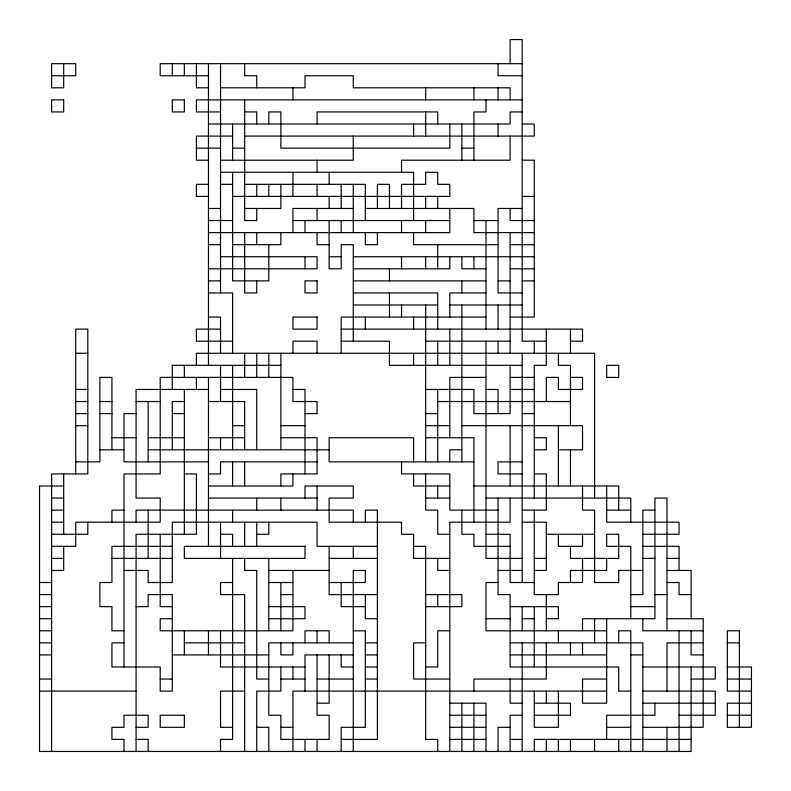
<?xml version="1.0" encoding="UTF-8"?>
<svg xmlns="http://www.w3.org/2000/svg" width="791" height="791" viewBox="0 0 791 791"><rect width="100%" height="100%" fill="white"/><g stroke="black" fill="none" stroke-linecap="round" stroke-linejoin="round"><path stroke-width="1.19" d="M522.198 63.685L160.207 63.685L160.207 75.748L208.478 75.748M51.613 75.748L75.748 75.748L75.748 63.685L51.613 63.685L51.613 87.811L63.685 87.811L63.685 63.685M522.198 75.748L498.063 75.748L498.063 63.685M208.478 87.811L196.405 87.811L196.405 63.685M220.541 87.811L305 87.811L305 75.748L353.27 75.748L353.27 87.811L510.126 87.811L510.126 99.884M522.198 99.884L196.405 99.884L196.405 111.946L220.541 111.946M244.676 111.946L256.739 111.946L256.739 124.009M522.198 111.946L510.126 111.946L510.126 124.009L208.478 124.009M522.198 124.009L534.261 124.009L534.261 136.082L244.676 136.082M232.603 136.082L196.405 136.082L196.405 160.207L208.478 160.207M196.405 148.144L220.541 148.144M232.603 148.144L244.676 148.144M461.865 148.144L473.928 148.144M220.541 160.207L353.27 160.207L353.27 136.082M522.198 160.207L534.261 160.207L534.261 317.072L510.126 317.072M220.541 172.28L413.604 172.28L413.604 220.541M208.478 184.343L196.405 184.343L196.405 196.405L208.478 196.405M220.541 184.343L232.603 184.343M244.676 184.343L365.333 184.343L365.333 220.541M232.603 196.405L449.802 196.405L449.802 184.343L437.73 184.343L437.73 172.28L425.667 172.28L425.667 184.343L401.531 184.343L401.531 208.478M522.198 196.405L534.261 196.405M208.478 208.478L220.541 208.478M244.676 208.478L280.874 208.478L280.874 184.343M353.27 208.478L292.937 208.478L292.937 232.603M365.333 208.478L473.928 208.478L473.928 232.603L534.261 232.603M522.198 208.478L498.063 208.478L498.063 292.937L522.198 292.937M208.478 220.541L232.603 220.541M292.937 220.541L449.802 220.541M473.928 220.541L498.063 220.541M534.261 220.541L510.126 220.541L510.126 208.478M208.478 232.603L449.802 232.603L449.802 208.478M208.478 244.676L220.541 244.676M232.603 244.676L280.874 244.676L280.874 232.603M329.135 244.676L317.072 244.676L317.072 232.603M498.063 244.676L413.604 244.676L413.604 232.603M510.126 244.676L534.261 244.676M220.541 256.739L317.072 256.739L317.072 268.802L208.478 268.802M329.135 256.739L341.198 256.739M353.27 256.739L534.261 256.739M353.27 268.802L449.802 268.802L449.802 256.739M486 268.802L461.865 268.802L461.865 256.739M510.126 268.802L534.261 268.802M208.478 280.874L220.541 280.874M353.27 280.874L486 280.874M498.063 280.874L510.126 280.874M522.198 280.874L534.261 280.874M208.478 292.937L232.603 292.937L232.603 353.27M353.27 292.937L437.73 292.937L437.73 329.135M486 292.937L449.802 292.937L449.802 317.072M353.27 305L437.73 305M449.802 305L522.198 305M208.478 317.072L220.541 317.072L220.541 353.27M486 317.072L341.198 317.072L341.198 353.27M220.541 329.135L196.405 329.135L196.405 341.198L232.603 341.198M341.198 329.135L582.522 329.135L582.522 341.198L570.459 341.198M341.198 341.198L389.469 341.198L389.469 365.333L522.198 365.333M425.667 341.198L510.126 341.198M546.324 341.198L522.198 341.198L522.198 39.55L510.126 39.55L510.126 63.685M75.748 353.27L87.811 353.27M280.874 365.333L172.28 365.333L172.28 389.469M486 377.396L449.802 377.396L449.802 437.73M510.126 377.396L534.261 377.396M570.459 377.396L582.522 377.396L582.522 389.469L558.397 389.469L558.397 377.396L546.324 377.396L546.324 401.531M75.748 389.469L87.811 389.469M208.478 389.469L136.082 389.469L136.082 498.063L160.207 498.063L160.207 522.198L75.748 522.198L75.748 546.324L51.613 546.324M220.541 389.469L256.739 389.469L256.739 449.802M292.937 389.469L305 389.469L305 473.928M425.667 389.469L473.928 389.469L473.928 413.604L510.126 413.604L510.126 365.333M486 389.469L498.063 389.469L498.063 413.604M510.126 389.469L534.261 389.469M75.748 401.531L87.811 401.531M99.884 401.531L111.946 401.531M136.082 401.531L160.207 401.531M184.343 401.531L172.28 401.531L172.28 449.802M208.478 401.531L244.676 401.531L244.676 449.802M437.73 401.531L570.459 401.531M75.748 413.604L87.811 413.604M99.884 413.604L111.946 413.604M136.082 413.604L124.009 413.604L124.009 461.865L208.478 461.865M172.28 413.604L184.343 413.604M305 413.604L317.072 413.604L317.072 401.531L292.937 401.531L292.937 377.396L160.207 377.396L160.207 473.928L124.009 473.928L124.009 666.991M425.667 413.604L437.73 413.604M522.198 413.604L534.261 413.604M75.748 425.667L87.811 425.667M232.603 425.667L244.676 425.667M280.874 425.667L305 425.667M425.667 425.667L449.802 425.667M461.865 425.667L582.522 425.667L582.522 449.802L558.397 449.802M111.946 437.73L136.082 437.73M148.144 437.73L184.343 437.73M208.478 437.73L244.676 437.73M280.874 437.73L317.072 437.73L317.072 473.928L280.874 473.928L280.874 486M425.667 437.73L473.928 437.73L473.928 522.198M534.261 437.73L546.324 437.73L546.324 449.802L534.261 449.802M99.884 449.802L124.009 449.802M148.144 449.802L329.135 449.802M461.865 449.802L449.802 449.802L449.802 461.865M75.748 461.865L99.884 461.865L99.884 377.396L111.946 377.396L111.946 449.802M317.072 461.865L220.541 461.865L220.541 473.928L208.478 473.928M473.928 461.865L329.135 461.865L329.135 437.73L413.604 437.73L413.604 461.865M522.198 461.865L498.063 461.865L498.063 473.928L522.198 473.928M184.343 473.928L196.405 473.928L196.405 534.261L136.082 534.261L136.082 751.45M534.261 473.928L546.324 473.928L546.324 510.126L522.198 510.126M63.685 486L39.55 486L39.55 751.45L691.116 751.45L691.116 666.991M208.478 486L292.937 486L292.937 473.928M449.802 486L413.604 486L413.604 473.928M473.928 486L618.72 486L618.72 510.126M51.613 498.063L63.685 498.063M208.478 498.063L317.072 498.063M425.667 498.063L449.802 498.063M486 498.063L630.793 498.063L630.793 522.198M51.613 510.126L63.685 510.126M124.009 510.126L111.946 510.126L111.946 522.198M498.063 510.126L449.802 510.126L449.802 473.928L401.531 473.928L401.531 461.865M606.657 510.126L630.793 510.126M654.918 510.126L642.856 510.126L642.856 594.595L630.793 594.595M51.613 522.198L63.685 522.198M522.198 522.198L546.324 522.198L546.324 570.459L534.261 570.459M51.613 534.261L87.811 534.261L87.811 522.198M220.541 534.261L232.603 534.261L232.603 546.324M256.739 534.261L268.802 534.261L268.802 522.198M449.802 534.261L437.73 534.261L437.73 510.126L425.667 510.126L425.667 473.928M486 534.261L510.126 534.261L510.126 582.522L534.261 582.522M546.324 534.261L594.595 534.261M642.856 534.261L679.054 534.261L679.054 522.198L606.657 522.198L606.657 486M172.28 546.324L111.946 546.324L111.946 582.522L99.884 582.522L99.884 606.657L111.946 606.657L111.946 630.793L124.009 630.793M377.396 546.324L317.072 546.324L317.072 522.198L172.28 522.198L172.28 582.522L148.144 582.522L148.144 570.459L124.009 570.459M413.604 546.324L425.667 546.324L425.667 739.387L437.73 739.387L437.73 751.45M510.126 546.324L473.928 546.324L473.928 534.261L461.865 534.261L461.865 510.126M642.856 546.324L679.054 546.324L679.054 570.459M51.613 558.397L63.685 558.397M111.946 558.397L172.28 558.397M329.135 558.397L377.396 558.397M449.802 558.397L413.604 558.397L413.604 534.261L401.531 534.261L401.531 522.198L329.135 522.198L329.135 498.063L353.27 498.063L353.27 486L305 486L305 498.063M522.198 558.397L486 558.397L486 341.198M534.261 558.397L546.324 558.397M642.856 558.397L654.918 558.397M666.991 558.397L679.054 558.397M51.613 570.459L63.685 570.459L63.685 546.324M268.802 570.459L329.135 570.459M449.802 570.459L437.73 570.459L437.73 558.397M498.063 570.459L522.198 570.459M642.856 570.459L618.72 570.459L618.72 582.522L594.595 582.522L594.595 510.126L582.522 510.126L582.522 486M666.991 570.459L691.116 570.459L691.116 618.72M39.55 582.522L51.613 582.522M232.603 582.522L220.541 582.522L220.541 594.595L244.676 594.595L244.676 751.45M268.802 582.522L292.937 582.522M329.135 582.522L365.333 582.522L365.333 570.459L353.27 570.459L353.27 751.45M498.063 582.522L486 582.522L486 630.793L606.657 630.793M666.991 582.522L679.054 582.522L679.054 594.595L691.116 594.595M39.55 594.595L51.613 594.595M280.874 594.595L292.937 594.595M377.396 594.595L329.135 594.595L329.135 546.324M425.667 594.595L461.865 594.595L461.865 606.657L425.667 606.657M654.918 594.595L666.991 594.595M39.55 606.657L51.613 606.657M136.082 606.657L148.144 606.657L148.144 594.595L172.28 594.595L172.28 691.116L160.207 691.116L160.207 666.991L111.946 666.991L111.946 642.856L124.009 642.856M172.28 606.657L160.207 606.657L160.207 534.261M268.802 606.657L305 606.657L305 618.72L268.802 618.72M365.333 606.657L341.198 606.657L341.198 582.522M510.126 606.657L558.397 606.657L558.397 618.72L546.324 618.72M630.793 606.657L654.918 606.657M39.55 618.72L51.613 618.72M172.28 618.72L160.207 618.72L160.207 630.793L292.937 630.793L292.937 570.459M377.396 618.72L365.333 618.72L365.333 594.595M486 618.72L510.126 618.72M522.198 618.72L534.261 618.72M666.991 618.72L703.189 618.72L703.189 727.315L642.856 727.315M39.55 630.793L51.613 630.793M353.27 630.793L365.333 630.793L365.333 727.315L341.198 727.315L341.198 751.45M449.802 630.793L437.73 630.793L437.73 666.991L425.667 666.991M703.189 630.793L642.856 630.793L642.856 618.72M39.55 642.856L51.613 642.856M184.343 642.856L244.676 642.856M353.27 642.856L268.802 642.856L268.802 715.252L280.874 715.252L280.874 739.387L329.135 739.387L329.135 715.252L317.072 715.252L317.072 654.918M365.333 642.856L377.396 642.856M425.667 642.856L413.604 642.856L413.604 679.054L449.802 679.054M510.126 642.856L642.856 642.856L642.856 751.45M703.189 642.856L666.991 642.856L666.991 691.116M727.315 642.856L739.387 642.856M39.55 654.918L51.613 654.918M172.28 654.918L268.802 654.918M353.27 654.918L305 654.918L305 691.116M365.333 654.918L377.396 654.918M510.126 654.918L606.657 654.918M630.793 654.918L642.856 654.918M703.189 654.918L691.116 654.918L691.116 630.793M305 666.991L220.541 666.991L220.541 630.793M353.27 666.991L341.198 666.991L341.198 654.918M365.333 666.991L377.396 666.991M642.856 666.991L715.252 666.991L715.252 679.054L691.116 679.054M727.315 666.991L751.45 666.991L751.45 727.315L727.315 727.315L727.315 703.189L751.45 703.189M39.55 679.054L51.613 679.054M160.207 679.054L172.28 679.054M268.802 679.054L256.739 679.054L256.739 570.459L244.676 570.459L244.676 558.397M280.874 679.054L305 679.054M317.072 679.054L353.27 679.054M365.333 679.054L377.396 679.054M606.657 679.054L582.522 679.054L582.522 703.189L606.657 703.189L606.657 618.72M727.315 679.054L751.45 679.054M39.55 691.116L136.082 691.116M244.676 691.116L220.541 691.116L220.541 727.315L232.603 727.315M606.657 691.116L292.937 691.116L292.937 751.45M630.793 691.116L618.72 691.116L618.72 666.991L510.126 666.991L510.126 594.595L498.063 594.595L498.063 498.063M642.856 691.116L715.252 691.116L715.252 715.252L679.054 715.252M751.45 691.116L727.315 691.116L727.315 630.793L739.387 630.793L739.387 727.315M317.072 703.189L329.135 703.189L329.135 654.918M449.802 703.189L486 703.189L486 751.45M522.198 703.189L510.126 703.189L510.126 679.054M534.261 703.189L570.459 703.189L570.459 715.252L534.261 715.252M642.856 703.189L715.252 703.189M449.802 715.252L486 715.252M522.198 715.252L510.126 715.252L510.126 751.45M727.315 715.252L751.45 715.252M136.082 727.315L148.144 727.315L148.144 715.252L124.009 715.252L124.009 727.315L111.946 727.315L111.946 739.387L124.009 739.387L124.009 751.45M256.739 727.315L268.802 727.315L268.802 751.45M280.874 727.315L292.937 727.315M449.802 727.315L486 727.315M510.126 727.315L498.063 727.315L498.063 751.45M606.657 727.315L630.793 727.315M136.082 739.387L148.144 739.387L148.144 751.45M341.198 739.387L377.396 739.387L377.396 510.126L365.333 510.126L365.333 522.198M449.802 739.387L486 739.387M510.126 739.387L522.198 739.387M691.116 739.387L534.261 739.387L534.261 751.45M679.054 630.793L679.054 751.45M666.991 630.793L666.991 498.063L654.918 498.063L654.918 618.72L582.522 618.72L582.522 630.793M666.991 727.315L666.991 751.45M654.918 703.189L654.918 715.252L606.657 715.252L606.657 739.387M630.793 618.72L630.793 546.324L606.657 546.324L606.657 534.261L618.72 534.261L618.72 558.397L570.459 558.397L570.459 546.324M630.793 751.45L630.793 630.793L618.72 630.793L618.72 642.856M618.72 739.387L618.72 751.45M606.657 558.397L606.657 570.459L570.459 570.459L570.459 582.522M594.595 498.063L594.595 353.27L196.405 353.27L196.405 365.333M594.595 618.72L594.595 642.856M594.595 739.387L594.595 751.45M582.522 534.261L582.522 546.324L558.397 546.324L558.397 534.261M582.522 558.397L582.522 582.522L558.397 582.522L558.397 594.595L534.261 594.595L534.261 510.126M582.522 642.856L582.522 654.918M570.459 329.135L570.459 353.27M570.459 425.667L570.459 365.333L558.397 365.333L558.397 353.27M570.459 449.802L570.459 486M570.459 642.856L570.459 654.918M570.459 739.387L570.459 751.45M558.397 425.667L558.397 486M558.397 630.793L558.397 642.856M558.397 691.116L558.397 727.315L534.261 727.315L534.261 691.116M558.397 739.387L558.397 751.45M546.324 329.135L546.324 365.333L534.261 365.333L534.261 498.063M546.324 594.595L546.324 630.793M546.324 642.856L546.324 679.054L473.928 679.054L473.928 691.116M546.324 691.116L546.324 703.189M546.324 739.387L546.324 751.45M534.261 341.198L534.261 353.27M534.261 606.657L534.261 666.991M522.198 353.27L522.198 582.522M522.198 606.657L522.198 630.793M522.198 642.856L522.198 751.45M510.126 136.082L510.126 160.207L401.531 160.207L401.531 172.28M510.126 232.603L510.126 353.27M510.126 425.667L510.126 486M510.126 498.063L510.126 522.198L449.802 522.198L449.802 751.45M498.063 87.811L498.063 99.884M498.063 124.009L498.063 136.082M498.063 305L498.063 329.135M498.063 341.198L498.063 353.27M486 99.884L486 111.946L473.928 111.946L473.928 160.207M486 220.541L486 329.135M473.928 87.811L473.928 99.884M473.928 256.739L473.928 268.802M473.928 703.189L473.928 751.45M461.865 124.009L461.865 160.207M461.865 280.874L461.865 292.937M461.865 305L461.865 461.865M461.865 703.189L461.865 751.45M449.802 124.009L449.802 148.144L280.874 148.144L280.874 111.946L268.802 111.946L268.802 124.009M449.802 329.135L449.802 365.333M437.73 124.009L437.73 111.946L317.072 111.946L317.072 124.009M437.73 196.405L437.73 208.478M437.73 244.676L437.73 268.802M437.73 341.198L437.73 365.333M437.73 389.469L437.73 461.865M437.73 486L437.73 498.063M437.73 594.595L437.73 606.657M425.667 87.811L425.667 99.884M425.667 111.946L425.667 136.082M425.667 196.405L425.667 208.478M425.667 220.541L425.667 232.603M425.667 256.739L425.667 268.802M425.667 305L425.667 461.865M413.604 124.009L413.604 136.082M413.604 317.072L413.604 329.135M413.604 353.27L413.604 365.333M401.531 220.541L401.531 232.603M401.531 256.739L401.531 268.802M401.531 305L401.531 317.072M389.469 208.478L389.469 184.343L377.396 184.343L377.396 208.478M389.469 268.802L389.469 280.874M389.469 292.937L389.469 317.072M377.396 232.603L377.396 244.676L365.333 244.676L365.333 232.603M365.333 317.072L365.333 329.135M353.27 184.343L353.27 232.603M353.27 341.198L353.27 244.676L341.198 244.676L341.198 268.802L329.135 268.802L329.135 220.541M353.27 522.198L353.27 510.126L136.082 510.126L136.082 522.198M353.27 546.324L353.27 558.397M341.198 184.343L341.198 208.478M341.198 220.541L341.198 232.603M329.135 172.28L329.135 184.343M329.135 196.405L329.135 208.478M329.135 642.856L329.135 630.793L305 630.793L305 642.856M317.072 160.207L317.072 172.28M317.072 184.343L317.072 196.405M317.072 208.478L317.072 220.541M317.072 353.27L317.072 341.198L292.937 341.198L292.937 353.27M317.072 486L317.072 510.126M317.072 630.793L317.072 642.856M317.072 739.387L317.072 751.45M305 220.541L305 232.603M305 256.739L305 268.802M305 739.387L305 751.45M292.937 87.811L292.937 99.884M292.937 172.28L292.937 196.405M292.937 642.856L292.937 654.918L280.874 654.918L280.874 642.856M292.937 666.991L292.937 679.054M280.874 353.27L280.874 449.802M280.874 498.063L280.874 510.126M280.874 582.522L280.874 630.793M280.874 666.991L280.874 691.116L256.739 691.116L256.739 751.45M268.802 184.343L268.802 196.405M268.802 244.676L268.802 280.874L232.603 280.874L232.603 172.28M268.802 353.27L268.802 377.396M268.802 558.397L268.802 630.793M256.739 87.811L256.739 75.748L244.676 75.748L244.676 63.685M256.739 184.343L256.739 196.405M256.739 208.478L256.739 220.541L244.676 220.541L244.676 99.884M256.739 232.603L256.739 244.676M256.739 280.874L256.739 292.937L244.676 292.937L244.676 232.603M256.739 353.27L256.739 377.396M256.739 498.063L256.739 510.126M256.739 522.198L256.739 546.324M244.676 353.27L244.676 377.396M244.676 461.865L244.676 486M244.676 522.198L244.676 546.324M232.603 124.009L232.603 160.207M232.603 365.333L232.603 449.802M232.603 461.865L232.603 486M232.603 510.126L232.603 522.198M232.603 558.397L232.603 739.387L220.541 739.387L220.541 751.45M220.541 63.685L220.541 292.937M220.541 365.333L220.541 401.531M220.541 437.73L220.541 449.802M220.541 522.198L220.541 558.397M208.478 63.685L208.478 365.333M208.478 377.396L208.478 546.324M208.478 630.793L208.478 654.918M196.405 377.396L196.405 389.469M184.343 63.685L184.343 75.748M184.343 365.333L184.343 377.396M184.343 389.469L184.343 534.261M184.343 630.793L184.343 654.918M172.28 63.685L172.28 75.748M148.144 401.531L148.144 461.865M148.144 510.126L148.144 558.397M75.748 473.928L75.748 329.135L87.811 329.135L87.811 473.928L51.613 473.928L51.613 751.45M63.685 473.928L63.685 534.261M63.685 99.884L51.613 99.884L51.613 111.946L63.685 111.946L63.685 99.884M184.343 99.884L172.28 99.884L172.28 111.946L184.343 111.946L184.343 99.884M317.072 280.874L305 280.874L305 292.937L317.072 292.937L317.072 280.874M317.072 317.072L292.937 317.072L292.937 329.135L317.072 329.135L317.072 317.072M618.72 365.333L606.657 365.333L606.657 377.396L618.72 377.396L618.72 365.333M305 546.324L184.343 546.324L184.343 558.397L305 558.397L305 546.324M184.343 715.252L160.207 715.252L160.207 727.315L184.343 727.315L184.343 715.252"/></g></svg>
